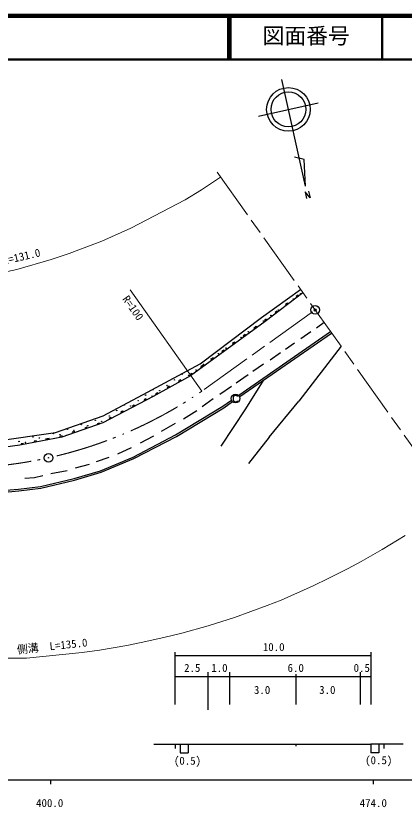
# Model space of a CAD drawing. Units: millimetres, scale not verified. Extents: x 40000 to 680000, y 20000 to 380000.
# Drawn here: x 460090 to 549074, y 198715 to 380000 of the extents above; entities that cross this region are included whole.
import ezdxf
from ezdxf.enums import TextEntityAlignment as Align

# ---------------------------------------------------------------- set-up
doc = ezdxf.new("R2010")
doc.units = ezdxf.units.MM
doc.header["$LTSCALE"] = 1000
doc.header["$PDMODE"] = 32
doc.header["$PDSIZE"] = 500
doc.linetypes.add('CHAIN', pattern=[18.5, 12, -1.5, 3.5, -1.5])
for name, color, linetype, lineweight in [('M-BGD', 7, 'Continuous', 25), ('M-BMK', 2, 'CHAIN', 13), ('M-BMK-SRVR', 3, 'Continuous', 25), ('M-STR-HTXT', 7, 'Continuous', 13), ('M-TTL', 2, 'Continuous', 140), ('M-TTL-BAND', 7, 'Continuous', 25), ('M-TTL-LINE', 7, 'Continuous', 50), ('S-TTL-TXT', 7, 'Continuous', 13)]:
    doc.layers.add(name, color=color, linetype=linetype, lineweight=lineweight)
doc.layers.add('M-OTRS', color=6, linetype='Continuous')
doc.styles.add('ＭＳ ゴシック', font='')
doc.styles.get('ＭＳ ゴシック').set_extended_font_data('MS Gothic')

# ---------------------------------------------------------------- blocks, each defined once
blk = doc.blocks.new('BUHIN36')
at = {"layer": 'M-BMK-SRVR'}
blk.add_circle((0, 0), 30, dxfattribs=at)
blk = doc.blocks.new('BUHIN38')
at = {"color": 7, "linetype": 'Continuous', "lineweight": 25}
blk.add_lwpolyline([(197, -154), (351, 43), (-43, 351), (-197, 154)], dxfattribs=at)
blk = doc.blocks.new('BUHIN39')
at = {"color": 7, "linetype": 'Continuous', "lineweight": 25}
blk.add_lwpolyline([(194, -157), (352, 37), (-37, 352), (-194, 157)], dxfattribs=at)
blk = doc.blocks.new('BUHIN40')
at = {"color": 7, "linetype": 'Continuous', "lineweight": 25}
blk.add_lwpolyline([(174, -180), (354, -6), (6, 354), (-174, 180)], dxfattribs=at)
blk = doc.blocks.new('BUHIN41')
at = {"color": 7, "linetype": 'Continuous', "lineweight": 25}
blk.add_lwpolyline([(170, -183), (353, -13), (13, 353), (-170, 183)], dxfattribs=at)
blk = doc.blocks.new('BUHIN42')
at = {"color": 7, "linetype": 'Continuous', "lineweight": 25}
blk.add_lwpolyline([(139, -208), (347, -68), (68, 347), (-139, 208)], dxfattribs=at)
blk = doc.blocks.new('BUHIN43')
at = {"color": 7, "linetype": 'Continuous', "lineweight": 25}
blk.add_lwpolyline([(109, -225), (334, -116), (116, 334), (-109, 225)], dxfattribs=at)

msp = doc.modelspace()

# ---------------------------------------------------------------- linework, layer by layer
at = {"layer": 'M-BGD'}
for p, q in [((516350, 310854), (525328, 317325)), ((525876, 316555), (517197, 310007)), ((517197, 310007), (500094, 297561)), ((502296, 300271), (516350, 310854)), ((530715, 309756), (528966, 308483)), ((511158, 293096), (532203, 307666)), ((511389, 292769), (532435, 307340)), ((527696, 307637), (525410, 306028)), ((523970, 305012), (521854, 303573)), ((520753, 302811), (518382, 301117)), ((534605, 304291), (524902, 291719)), ((490273, 293751), (502296, 300271)), ((516858, 300186), (514403, 298493)), ((500094, 297561), (491543, 292820)), ((513302, 297731), (510593, 295868)), ((516756, 296485), (512710, 289941)), ((480113, 288333), (490273, 293751)), ((509492, 295106), (506868, 293243)), ((491543, 292820), (480028, 286724)), ((505344, 292227), (502804, 290449)), ((507508, 290568), (509520, 291944)), ((496671, 283976), (507508, 290568)), ((496868, 283627), (507726, 290232)), ((507726, 290232), (509728, 291632)), ((518128, 283507), (524902, 291719)), ((469191, 284523), (480113, 288333)), ((469191, 284523), (480113, 288333)), ((501534, 289518), (498486, 287571)), ((512710, 289941), (507037, 281390)), ((480028, 286724), (470630, 283507)), ((480028, 286724), (470630, 283507)), ((496623, 286639), (493406, 284777)), ((454967, 282491), (469191, 284523)), ((470630, 283507), (460978, 281644)), ((470630, 283507), (460978, 281644)), ((486975, 278926), (496671, 283976)), ((487145, 278563), (496868, 283627)), ((491628, 283676), (488580, 282067)), ((518128, 283507), (513387, 277411)), ((460978, 281644), (455136, 280882)), ((460978, 281644), (455136, 280882)), ((486548, 281051), (483415, 279612)), ((481383, 278850), (478504, 277834)), ((479520, 275802), (486975, 278926)), ((479653, 275424), (487145, 278563)), ((471816, 275802), (468090, 275040)), ((473424, 274024), (479520, 275802)), ((476896, 277241), (473678, 276395)), ((464365, 274193), (462164, 274024)), ((466312, 274617), (464365, 274193)), ((465720, 272161), (473424, 274024)), ((473527, 273637), (479653, 275424)), ((460710, 271563), (465720, 272161)), ((465791, 271766), (473527, 273637)), ((444061, 270171), (460710, 271563)), ((444088, 269772), (460751, 271165)), ((460751, 271165), (465791, 271766)), ((496582, 222225), (496582, 234192)), ((541456, 234192), (541456, 222225)), ((496582, 233435), (541456, 233435)), ((496582, 228653), (509076, 228653)), ((504076, 229653), (504076, 221048)), ((509076, 229653), (509076, 222225)), ((509076, 228653), (524245, 228653)), ((524245, 229153), (524245, 222225)), ((524245, 228653), (538956, 228653)), ((538956, 229653), (538956, 222225)), ((538956, 228653), (541456, 228653)), ((491707, 213173), (541456, 213173)), ((496582, 213173), (496582, 212119)), ((496582, 213173), (499571, 213173)), ((497725, 213173), (497725, 211190)), ((499571, 213173), (499571, 211190)), ((524245, 213173), (524245, 212681)), ((541456, 213173), (541456, 211190)), ((548862, 213173), (541456, 213173)), ((543302, 213173), (543302, 211190)), ((544445, 213173), (544445, 212119)), ((497725, 211190), (499571, 211190)), ((543302, 211190), (541456, 211190))]:
    msp.add_line(p, q, dxfattribs=at)
msp.add_lwpolyline([(510868, 292790), (510828, 292885), (510758, 292955), (510663, 293010), (510548, 293040), (510353, 293040), (510198, 293010), (510038, 292900), (509943, 292760), (509903, 292560), (509903, 292070), (509943, 291860), (510018, 291735), (510163, 291630), (510343, 291590), (510533, 291590), (510678, 291605), (510753, 291650), (510823, 291715), (510853, 291785)], dxfattribs=at)
for centre, radius in [((525388, 316352), 50), ((521958, 313856), 50), ((523673, 315104), 50), ((520243, 312607), 50), ((516812, 310111), 50), ((518527, 311359), 50), ((515097, 308863), 50), ((511666, 306366), 50), ((513382, 307615), 50), ((509951, 305118), 50), ((508236, 303870), 50), ((504805, 301374), 50), ((506521, 302622), 50), ((503090, 300125), 50), ((498178, 297863), 50), ((499660, 297629), 50), ((501375, 298877), 50), ((496463, 296614), 50), ((491551, 294352), 50), ((493032, 294118), 50), ((494748, 295366), 50), ((488120, 291855), 50), ((489835, 293103), 50), ((491317, 292870), 50), ((510428, 292315), 1000), ((484923, 290841), 50), ((486405, 290607), 50), ((481493, 288344), 50), ((483208, 289592), 50), ((484690, 289359), 50), ((478296, 287329), 50), ((479778, 287096), 50), ((471902, 285300), 50), ((473384, 285067), 50), ((475099, 286315), 50), ((476581, 286081), 50), ((464026, 283504), 50), ((465508, 283271), 50), ((466990, 283037), 50), ((468705, 284285), 50), ((470187, 284052), 50), ((460829, 282490), 50), ((462311, 282256), 50)]:
    msp.add_circle(centre, radius, dxfattribs=at)
for centre, start, end in [((497945, 296381), 17.08633, 220.92481), ((471668, 283818), 74.9688, 142.82404)]:
    msp.add_arc(centre, 50, start, end, dxfattribs=at)
at = {"layer": 'M-BMK'}
for p, q in [((506190, 344213), (560970, 267251)), ((528067, 312184), (502719, 294005))]:
    msp.add_line(p, q, dxfattribs=at)
for start, end in [(304.15117, 304.51077), (302.96768, 303.13675), (293.83792, 301.95326), (283.52469, 291.64001), (292.65443, 292.8235), (273.21144, 281.32678), (282.3412, 282.51027)]:
    msp.add_arc((446063, 376407), 100000, start, end, dxfattribs=at)
at = {"layer": 'M-BMK-SRVR'}
for p, q in [((526456, 340991), (521045, 365399)), ((515726, 357050), (529394, 360080)), ((526133, 347066), (523964, 347609)), ((526456, 340991), (526133, 347066)), ((527497, 338309), (526380, 339646)), ((526380, 339646), (526724, 338135)), ((527163, 339815), (527497, 338309))]:
    msp.add_line(p, q, dxfattribs=at)
for centre, radius in [((522560, 358565), 5000), ((522560, 358565), 4000), ((528677, 312619), 1000), ((467606, 278755), 1000)]:
    msp.add_circle(centre, radius, dxfattribs=at)
at = {"layer": 'M-OTRS'}
msp.add_point((528677, 312619), dxfattribs=at)
at = {"layer": 'M-STR-HTXT'}
for p, q in [((507008, 343064), (502634, 340149)), ((502634, 340149), (498909, 337863)), ((498909, 337863), (486463, 331343)), ((486463, 331343), (479774, 328380)), ((479774, 328380), (477319, 327449)), ((477319, 327449), (472324, 325586)), ((472324, 325586), (468175, 324147)), ((468175, 324147), (460301, 321861)), ((460301, 321861), (447686, 319236)), ((502719, 294005), (486314, 317259)), ((549286, 260985), (544036, 257768)), ((544036, 257768), (539210, 254974)), ((539210, 254974), (536247, 253365)), ((536247, 253365), (531675, 251079)), ((531675, 251079), (528204, 249386)), ((528204, 249386), (520922, 246169)), ((517705, 244899), (510170, 242189)), ((520922, 246169), (517705, 244899)), ((510170, 242189), (504158, 240242)), ((504158, 240242), (498147, 238549)), ((493998, 237617), (488834, 236432)), ((498147, 238549), (493998, 237617)), ((485532, 235755), (479266, 234654)), ((488834, 236432), (485532, 235755)), ((475287, 234146), (462502, 232876)), ((479266, 234654), (475287, 234146)), ((462502, 232876), (405098, 232876))]:
    msp.add_line(p, q, dxfattribs=at)
at = {"layer": 'M-TTL'}
msp.add_line((680000, 380000), (40000, 380000), dxfattribs=at)
at = {"layer": 'M-TTL-BAND'}
for p, q in [((40000, 205000), (579000, 205000)), ((468000, 205000), (468000, 204000)), ((542000, 205000), (542002, 203960))]:
    msp.add_line(p, q, dxfattribs=at)
at = {"layer": 'M-TTL-LINE'}
for p, q in [((508747, 380000), (508747, 370000)), ((509247, 380000), (509247, 370000)), ((543997, 380000), (543997, 370000)), ((40000, 370000), (680000, 370000))]:
    msp.add_line(p, q, dxfattribs=at)

# ---------------------------------------------------------------- block references
at = {"rotation": 149.99986}
for p in [(528676, 312621), (467606, 278755)]:
    msp.add_blockref('BUHIN36', p, dxfattribs=at)
at = {"layer": 'M-BGD', "rotation": 74.99993}
for name, p in [('BUHIN38', (524671, 315646)), ('BUHIN38', (522261, 313828)), ('BUHIN38', (519851, 312009)), ('BUHIN38', (517440, 310191)), ('BUHIN39', (515002, 308410)), ('BUHIN39', (512561, 306633)), ('BUHIN39', (510120, 304857)), ('BUHIN39', (507679, 303081)), ('BUHIN39', (505238, 301304)), ('BUHIN39', (502797, 299528)), ('BUHIN39', (500355, 297751)), ('BUHIN40', (497736, 296254)), ('BUHIN40', (492455, 293326)), ('BUHIN40', (495096, 294790)), ('BUHIN41', (489797, 291895)), ('BUHIN41', (487128, 290483)), ('BUHIN41', (484460, 289070)), ('BUHIN42', (479060, 286392)), ('BUHIN41', (481792, 287658)), ('BUHIN42', (473347, 284437)), ('BUHIN42', (476203, 285415)), ('BUHIN43', (467521, 282907)), ('BUHIN43', (470485, 283479)), ('BUHIN43', (461592, 281762)), ('BUHIN43', (464556, 282334))]:
    msp.add_blockref(name, p, dxfattribs=at)

# ---------------------------------------------------------------- texts
at = {"layer": 'M-BGD', "style": 'ＭＳ ゴシック'}
for s, p in [('10.0', (516681, 233935)), ('2.5', (498638, 229153)), ('1.0', (504871, 229153)), ('6.0', (522353, 229153)), ('0.5', (537487, 229153)), ('3.0', (514652, 224107)), ('3.0', (529592, 224107)), ('(0.5)', (496309, 207892)), ('(0.5)', (540129, 208008))]:
    msp.add_text(s, height=1833, dxfattribs=at).set_placement(p, align=Align.BOTTOM_LEFT)
at = {"layer": 'M-STR-HTXT', "style": 'ＭＳ ゴシック'}
for s, rotation, p in [('ガ-ドレ-ル\u3000L=131.0', 13, (442876, 319067)), ('R=100', 304.9, (483960, 314803)), ('側溝\u3000L=135.0', 6, (460496, 233317))]:
    msp.add_text(s, height=1833, rotation=rotation, dxfattribs=at).set_placement(p, align=Align.BOTTOM_LEFT)
at = {"layer": 'M-TTL-BAND', "style": 'ＭＳ ゴシック'}
for s, p in [('400.0', (467844, 198195)), ('474.0', (542000, 198195))]:
    msp.add_text(s, height=1833, dxfattribs=at).set_placement(p, align=Align.BOTTOM_CENTER)
at = {"layer": 'S-TTL-TXT', "style": 'ＭＳ ゴシック'}
msp.add_text('図面番号', height=3666, dxfattribs=at).set_placement((516622, 372500), align=Align.BOTTOM_LEFT)

doc.saveas('drawing.dxf')
